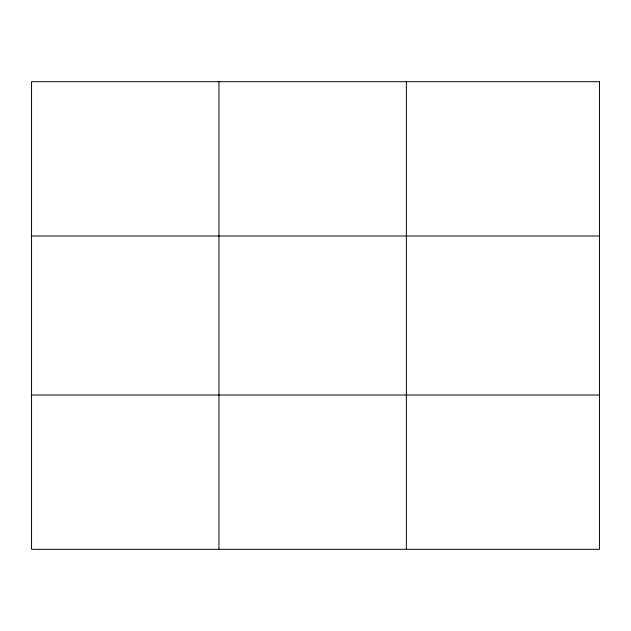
<?xml version="1.0" encoding="UTF-8"?>
<svg xmlns="http://www.w3.org/2000/svg" width="631" height="631" viewBox="0 0 631 631"><rect width="100%" height="100%" fill="white"/><g stroke="black" fill="none" stroke-linecap="round" stroke-linejoin="round"><path stroke-width="0.95" d="M218.957 81.691L218.957 549.309M406.364 81.691L406.364 549.309M31.55 236.002L599.45 236.002M31.55 394.998L599.45 394.998M599.45 81.691L599.45 549.309L31.55 549.309L31.55 81.691L599.45 81.691"/></g></svg>
